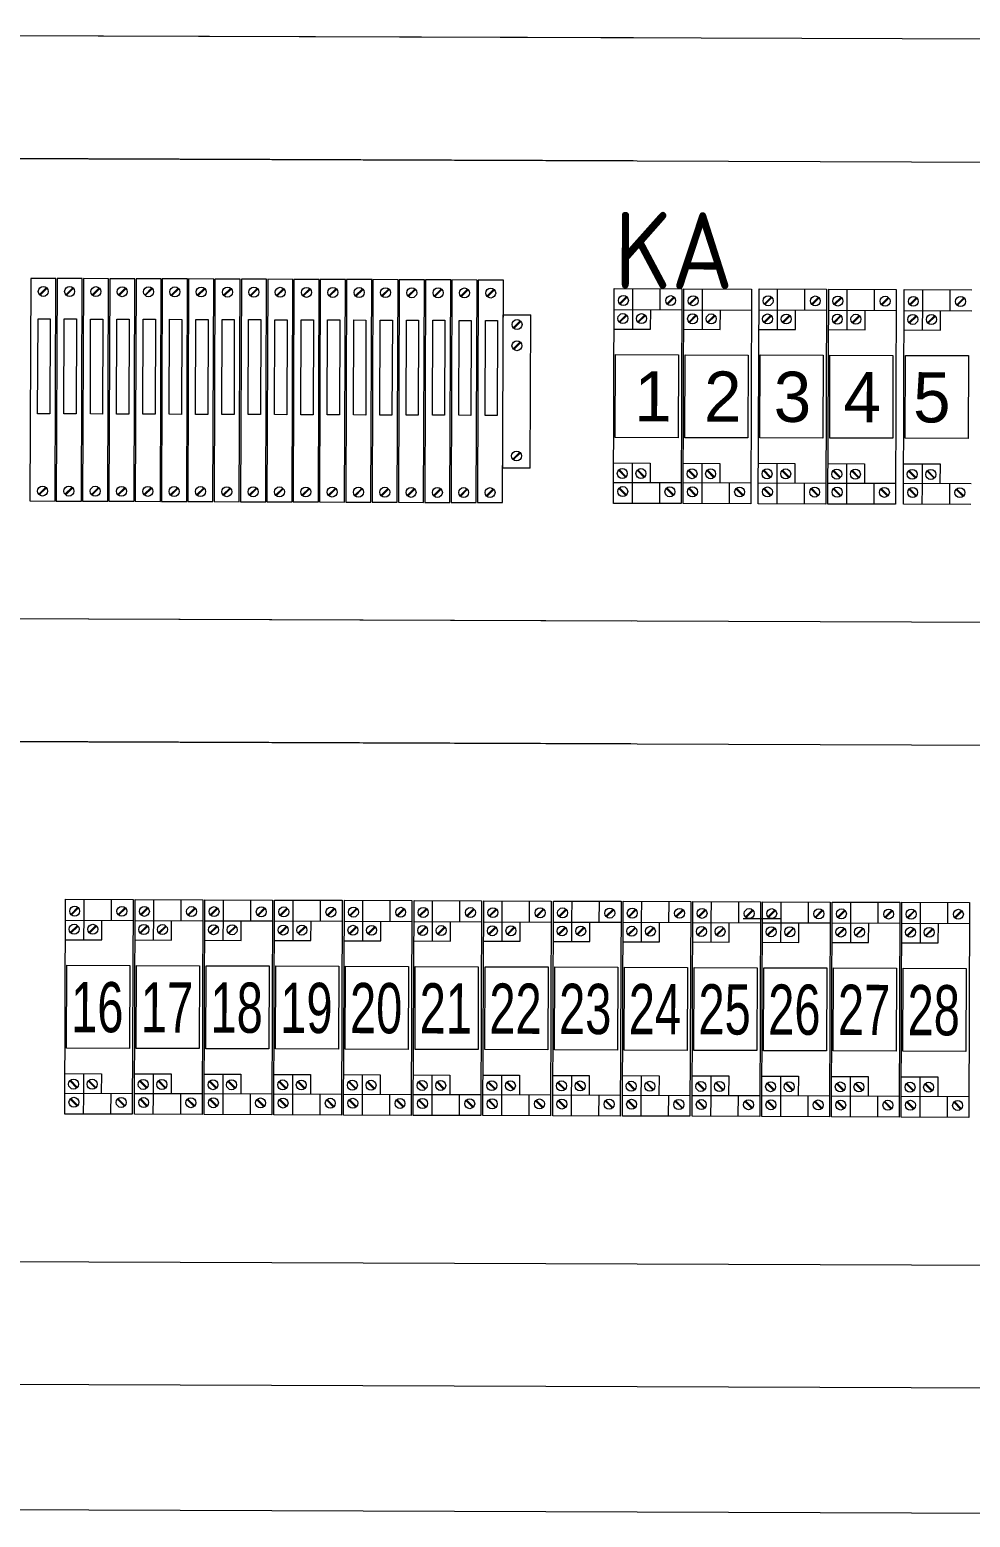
# Model space of a CAD drawing. Header units: millimetres. Extents: x 32721 to 103787, y 57624 to 127312.
# Drawn here: x 33364 to 33518.8, y 65146.8 to 65391.8 of the extents above; entities that cross this region are included whole.
import ezdxf

# ---------------------------------------------------------------- set-up
doc = ezdxf.new("R2010")
doc.units = ezdxf.units.MM
doc.header["$LTSCALE"] = 10
doc.layers.add('1轮廓实线层', color=7, linetype='Continuous', lineweight=18)
doc.layers.add('6文字层', color=3, linetype='Continuous', lineweight=18)
doc.styles.get("Standard").update_dxf_attribs({"font": 'isocp.shx', "width": 0.707, "bigfont": 'hztxt.shx'})
doc.styles.add('样式 1', font='SIMYOU.TTF', dxfattribs={"width": 0.75})

msp = doc.modelspace()

# ---------------------------------------------------------------- linework, layer by layer
at = {"layer": '1轮廓实线层'}
for p, q in [((33463.38, 65390.41), (33087.64, 65391.77)), ((33666.04, 65389.68), (33087.65, 65391.77)), ((33463.3, 65370.2), (33087.56, 65371.55)), ((33087.56, 65371.55), (33665.97, 65369.46)), ((33463.03, 65294.38), (33087.29, 65295.74)), ((33665.7, 65293.65), (33087.29, 65295.74)), ((33462.96, 65274.17), (33087.22, 65275.52)), ((33087.22, 65275.52), (33665.63, 65273.44)), ((33665.32, 65187.75), (33086.91, 65189.84)), ((33684.96, 65167.47), (33067.12, 65169.7)), ((33042.4, 65149.2), (33709.54, 65146.79))]:
    msp.add_line(p, q, dxfattribs=at)
at = {"layer": '1轮廓实线层', "lineweight": 13}
for p, q in [((33364.16, 65350.81), (33364.03, 65314.17)), ((33368.31, 65350.79), (33364.16, 65350.81)), ((33368.17, 65314.15), (33368.31, 65350.79)), ((33368.49, 65350.79), (33368.36, 65314.15)), ((33372.64, 65350.78), (33368.49, 65350.79)), ((33372.5, 65314.14), (33372.64, 65350.78)), ((33372.82, 65350.78), (33372.69, 65314.14)), ((33376.97, 65350.76), (33372.82, 65350.78)), ((33376.84, 65314.12), (33376.97, 65350.76)), ((33377.16, 65350.76), (33377.02, 65314.12)), ((33381.3, 65350.75), (33377.16, 65350.76)), ((33381.17, 65314.11), (33381.3, 65350.75)), ((33381.49, 65350.75), (33381.35, 65314.11)), ((33385.63, 65350.73), (33381.49, 65350.75)), ((33385.5, 65314.09), (33385.63, 65350.73)), ((33385.82, 65350.73), (33385.69, 65314.09)), ((33389.96, 65350.72), (33385.82, 65350.73)), ((33389.83, 65314.07), (33389.96, 65350.72)), ((33390.15, 65350.72), (33390.02, 65314.07)), ((33394.29, 65350.7), (33390.15, 65350.72)), ((33394.16, 65314.06), (33394.29, 65350.7)), ((33394.48, 65350.7), (33394.35, 65314.06)), ((33398.63, 65350.69), (33394.48, 65350.7)), ((33398.49, 65314.04), (33398.63, 65350.69)), ((33398.83, 65350.68), (33398.69, 65314.04)), ((33402.97, 65350.67), (33398.83, 65350.68)), ((33402.84, 65314.03), (33402.97, 65350.67)), ((33403.16, 65350.67), (33403.02, 65314.03)), ((33407.3, 65350.65), (33403.16, 65350.67)), ((33407.17, 65314.01), (33407.3, 65350.65)), ((33407.49, 65350.65), (33407.36, 65314.01)), ((33411.63, 65350.64), (33407.49, 65350.65)), ((33411.5, 65314), (33411.63, 65350.64)), ((33411.82, 65350.64), (33411.69, 65314)), ((33415.96, 65350.62), (33411.82, 65350.64)), ((33415.83, 65313.98), (33415.96, 65350.62)), ((33416.15, 65350.62), (33416.02, 65313.98)), ((33420.3, 65350.61), (33416.15, 65350.62)), ((33420.16, 65313.97), (33420.3, 65350.61)), ((33420.48, 65350.61), (33420.35, 65313.96)), ((33424.63, 65350.59), (33420.48, 65350.61)), ((33424.5, 65313.95), (33424.63, 65350.59)), ((33424.81, 65350.59), (33424.68, 65313.95)), ((33428.96, 65350.58), (33424.81, 65350.59)), ((33428.83, 65313.93), (33428.96, 65350.58)), ((33429.15, 65350.58), (33429.01, 65313.93)), ((33433.29, 65350.56), (33429.15, 65350.58)), ((33433.16, 65313.92), (33433.29, 65350.56)), ((33433.48, 65350.56), (33433.35, 65313.92)), ((33437.62, 65350.54), (33433.48, 65350.56)), ((33437.49, 65313.9), (33437.62, 65350.54)), ((33437.81, 65350.54), (33437.68, 65313.9)), ((33441.95, 65350.53), (33437.81, 65350.54)), ((33441.82, 65313.89), (33441.95, 65350.53)), ((33365.59, 65348.15), (33366.76, 65349.3)), ((33365.69, 65348.04), (33366.86, 65349.2)), ((33369.92, 65348.13), (33371.09, 65349.29)), ((33370.03, 65348.03), (33371.19, 65349.19)), ((33374.26, 65348.11), (33375.42, 65349.27)), ((33374.36, 65348.01), (33375.52, 65349.17)), ((33378.59, 65348.1), (33379.75, 65349.26)), ((33378.69, 65348), (33379.85, 65349.15)), ((33382.92, 65348.08), (33384.08, 65349.24)), ((33383.02, 65347.98), (33384.19, 65349.14)), ((33387.25, 65348.07), (33388.42, 65349.22)), ((33387.35, 65347.97), (33388.52, 65349.12)), ((33391.58, 65348.05), (33392.75, 65349.21)), ((33391.68, 65347.95), (33392.85, 65349.11)), ((33395.91, 65348.04), (33397.08, 65349.19)), ((33396.01, 65347.93), (33397.18, 65349.09)), ((33400.26, 65348.02), (33401.42, 65349.18)), ((33400.36, 65347.92), (33401.52, 65349.08)), ((33404.59, 65348), (33405.75, 65349.16)), ((33404.69, 65347.9), (33405.86, 65349.06)), ((33408.92, 65347.99), (33410.09, 65349.15)), ((33409.02, 65347.89), (33410.19, 65349.04)), ((33413.25, 65347.97), (33414.42, 65349.13)), ((33413.35, 65347.87), (33414.52, 65349.03)), ((33417.58, 65347.96), (33418.75, 65349.12)), ((33417.68, 65347.86), (33418.85, 65349.01)), ((33421.91, 65347.94), (33423.08, 65349.1)), ((33422.02, 65347.84), (33423.18, 65349)), ((33426.25, 65347.93), (33427.41, 65349.08)), ((33426.35, 65347.82), (33427.51, 65348.98)), ((33430.58, 65347.91), (33431.74, 65349.07)), ((33430.68, 65347.81), (33431.84, 65348.97)), ((33434.91, 65347.9), (33436.07, 65349.05)), ((33435.01, 65347.79), (33436.18, 65348.95)), ((33439.24, 65347.88), (33440.41, 65349.04)), ((33439.34, 65347.78), (33440.51, 65348.93)), ((33460.08, 65313.76), (33460.21, 65349.14)), ((33460.21, 65349.14), (33471.33, 65349.1)), ((33463.25, 65346.26), (33463.26, 65349.13)), ((33467.75, 65345.66), (33467.77, 65349.11)), ((33471.33, 65349.1), (33471.2, 65313.72)), ((33471.56, 65313.72), (33471.68, 65349.1)), ((33471.68, 65349.1), (33482.8, 65349.06)), ((33474.72, 65346.21), (33474.73, 65349.09)), ((33482.8, 65349.06), (33482.68, 65313.68)), ((33483.9, 65313.7), (33484.03, 65349.08)), ((33484.03, 65349.08), (33495.15, 65349.04)), ((33487.07, 65346.2), (33487.08, 65349.07)), ((33491.57, 65345.6), (33491.58, 65349.06)), ((33495.15, 65349.04), (33495.02, 65313.66)), ((33495.38, 65313.66), (33495.5, 65349.04)), ((33495.5, 65349.04), (33506.62, 65349)), ((33498.54, 65346.16), (33498.55, 65349.03)), ((33503.04, 65345.56), (33503.06, 65349.01)), ((33506.62, 65349), (33506.49, 65313.62)), ((33507.8, 65313.62), (33507.93, 65349)), ((33507.93, 65349), (33519.05, 65348.96)), ((33510.97, 65346.11), (33510.98, 65348.99)), ((33515.47, 65345.51), (33515.48, 65348.97)), ((33460.2, 65345.69), (33471.32, 65345.65)), ((33461.08, 65346.66), (33462.24, 65347.81)), ((33461.18, 65346.55), (33462.35, 65347.71)), ((33463.24, 65342.47), (33463.25, 65346.26)), ((33466.19, 65342.46), (33466.2, 65345.66)), ((33468.85, 65346.63), (33470.02, 65347.79)), ((33468.95, 65346.53), (33470.12, 65347.68)), ((33471.67, 65345.64), (33482.79, 65345.6)), ((33472.55, 65346.62), (33473.72, 65347.77)), ((33472.65, 65346.51), (33473.82, 65347.67)), ((33474.71, 65342.43), (33474.72, 65346.21)), ((33477.66, 65342.42), (33477.67, 65345.62)), ((33484.02, 65345.63), (33495.14, 65345.59)), ((33484.9, 65346.6), (33486.06, 65347.76)), ((33485, 65346.5), (33486.16, 65347.65)), ((33487.06, 65342.41), (33487.07, 65346.2)), ((33490.01, 65342.4), (33490.02, 65345.61)), ((33492.67, 65346.57), (33493.84, 65347.73)), ((33492.77, 65346.47), (33493.94, 65347.63)), ((33495.49, 65345.59), (33506.61, 65345.55)), ((33496.37, 65346.56), (33497.54, 65347.72)), ((33496.47, 65346.46), (33497.64, 65347.61)), ((33498.53, 65342.37), (33498.54, 65346.16)), ((33501.48, 65342.36), (33501.49, 65345.56)), ((33504.14, 65346.53), (33505.31, 65347.69)), ((33504.24, 65346.43), (33505.41, 65347.58)), ((33507.92, 65345.54), (33519.04, 65345.5)), ((33508.8, 65346.51), (33509.96, 65347.67)), ((33508.9, 65346.41), (33510.06, 65347.57)), ((33510.95, 65342.32), (33510.97, 65346.11)), ((33513.91, 65342.31), (33513.92, 65345.52)), ((33516.57, 65346.48), (33517.73, 65347.64)), ((33516.67, 65346.38), (33517.84, 65347.54)), ((33441.84, 65319.57), (33441.93, 65344.84)), ((33441.93, 65344.84), (33446.48, 65344.83)), ((33443.57, 65342.68), (33444.73, 65343.84)), ((33443.67, 65342.58), (33444.84, 65343.74)), ((33446.39, 65319.56), (33446.48, 65344.83)), ((33460.99, 65343.67), (33462.16, 65344.83)), ((33461.09, 65343.57), (33462.26, 65344.73)), ((33464.06, 65343.66), (33465.22, 65344.82)), ((33464.16, 65343.56), (33465.32, 65344.72)), ((33472.47, 65343.63), (33473.63, 65344.79)), ((33472.57, 65343.53), (33473.73, 65344.69)), ((33475.53, 65343.62), (33476.7, 65344.78)), ((33475.63, 65343.52), (33476.8, 65344.68)), ((33484.81, 65343.62), (33485.98, 65344.77)), ((33484.91, 65343.51), (33486.08, 65344.67)), ((33487.87, 65343.61), (33489.04, 65344.76)), ((33487.98, 65343.5), (33489.14, 65344.66)), ((33496.28, 65343.58), (33497.45, 65344.73)), ((33496.39, 65343.47), (33497.55, 65344.63)), ((33499.35, 65343.56), (33500.51, 65344.72)), ((33499.45, 65343.46), (33500.62, 65344.62)), ((33508.71, 65343.53), (33509.88, 65344.69)), ((33508.81, 65343.43), (33509.98, 65344.59)), ((33511.77, 65343.52), (33512.94, 65344.68)), ((33511.88, 65343.42), (33513.04, 65344.57)), ((33460.19, 65342.48), (33466.19, 65342.46)), ((33471.66, 65342.44), (33477.66, 65342.42)), ((33484.01, 65342.42), (33490.01, 65342.4)), ((33495.48, 65342.38), (33501.48, 65342.36)), ((33507.9, 65342.33), (33513.91, 65342.31)), ((33443.56, 65339.21), (33444.72, 65340.36)), ((33443.66, 65339.1), (33444.82, 65340.26)), ((33443.49, 65321.04), (33444.66, 65322.2)), ((33443.59, 65320.94), (33444.76, 65322.09)), ((33446.39, 65319.56), (33441.84, 65319.57)), ((33460.11, 65320.42), (33466.11, 65320.4)), ((33460.91, 65319.22), (33462.06, 65318.06)), ((33461.01, 65319.32), (33462.16, 65318.16)), ((33463.16, 65320.41), (33463.14, 65316.63)), ((33463.97, 65319.21), (33465.13, 65318.05)), ((33464.07, 65319.31), (33465.23, 65318.15)), ((33466.11, 65320.4), (33466.1, 65317.19)), ((33471.58, 65320.38), (33477.58, 65320.36)), ((33472.38, 65319.18), (33473.54, 65318.01)), ((33472.48, 65319.28), (33473.64, 65318.12)), ((33474.63, 65320.37), (33474.62, 65316.58)), ((33475.44, 65319.17), (33476.6, 65318)), ((33475.54, 65319.27), (33476.7, 65318.11)), ((33477.58, 65320.36), (33477.57, 65317.15)), ((33483.93, 65320.37), (33489.93, 65320.34)), ((33484.72, 65319.16), (33485.88, 65318)), ((33484.83, 65319.27), (33485.98, 65318.1)), ((33486.98, 65320.35), (33486.96, 65316.57)), ((33487.79, 65319.15), (33488.94, 65317.99)), ((33487.89, 65319.25), (33489.05, 65318.09)), ((33489.93, 65320.34), (33489.92, 65317.14)), ((33495.4, 65320.32), (33501.4, 65320.3)), ((33496.2, 65319.12), (33497.35, 65317.96)), ((33496.3, 65319.22), (33497.46, 65318.06)), ((33498.45, 65320.31), (33498.43, 65316.53)), ((33499.26, 65319.11), (33500.42, 65317.95)), ((33499.36, 65319.21), (33500.52, 65318.05)), ((33501.4, 65320.3), (33501.39, 65317.1)), ((33507.82, 65320.28), (33513.83, 65320.26)), ((33508.62, 65319.08), (33509.78, 65317.91)), ((33508.72, 65319.18), (33509.88, 65318.01)), ((33510.87, 65320.27), (33510.86, 65316.48)), ((33511.69, 65319.07), (33512.84, 65317.9)), ((33511.79, 65319.17), (33512.94, 65318)), ((33513.83, 65320.26), (33513.81, 65317.05)), ((33365.47, 65315.27), (33366.64, 65316.43)), ((33365.57, 65315.17), (33366.74, 65316.33)), ((33369.8, 65315.26), (33370.97, 65316.41)), ((33369.91, 65315.16), (33371.07, 65316.31)), ((33374.14, 65315.24), (33375.3, 65316.4)), ((33374.24, 65315.14), (33375.4, 65316.3)), ((33378.47, 65315.23), (33379.63, 65316.38)), ((33378.57, 65315.12), (33379.74, 65316.28)), ((33382.8, 65315.21), (33383.97, 65316.37)), ((33382.9, 65315.11), (33384.07, 65316.27)), ((33387.13, 65315.2), (33388.3, 65316.35)), ((33387.23, 65315.09), (33388.4, 65316.25)), ((33391.46, 65315.18), (33392.63, 65316.34)), ((33391.56, 65315.08), (33392.73, 65316.23)), ((33395.79, 65315.16), (33396.96, 65316.32)), ((33395.9, 65315.06), (33397.06, 65316.22)), ((33400.14, 65315.15), (33401.3, 65316.31)), ((33400.24, 65315.05), (33401.4, 65316.2)), ((33404.47, 65315.13), (33405.64, 65316.29)), ((33404.57, 65315.03), (33405.74, 65316.19)), ((33408.8, 65315.12), (33409.97, 65316.27)), ((33408.9, 65315.01), (33410.07, 65316.17)), ((33413.13, 65315.1), (33414.3, 65316.26)), ((33413.23, 65315), (33414.4, 65316.16)), ((33417.46, 65315.09), (33418.63, 65316.24)), ((33417.57, 65314.98), (33418.73, 65316.14)), ((33421.8, 65315.07), (33422.96, 65316.23)), ((33421.9, 65314.97), (33423.06, 65316.13)), ((33426.13, 65315.05), (33427.29, 65316.21)), ((33426.23, 65314.95), (33427.39, 65316.11)), ((33430.46, 65315.04), (33431.62, 65316.2)), ((33430.56, 65314.94), (33431.73, 65316.09)), ((33434.79, 65315.02), (33435.96, 65316.18)), ((33434.89, 65314.92), (33436.06, 65316.08)), ((33439.12, 65315.01), (33440.29, 65316.16)), ((33439.22, 65314.91), (33440.39, 65316.06)), ((33460.1, 65317.22), (33471.22, 65317.18)), ((33460.97, 65316.24), (33462.13, 65315.07)), ((33461.07, 65316.34), (33462.23, 65315.17)), ((33463.14, 65316.63), (33463.13, 65313.75)), ((33467.65, 65317.19), (33467.64, 65313.73)), ((33468.74, 65316.21), (33469.9, 65315.05)), ((33468.84, 65316.31), (33470, 65315.15)), ((33471.57, 65317.18), (33482.69, 65317.14)), ((33472.44, 65316.2), (33473.6, 65315.03)), ((33472.54, 65316.3), (33473.7, 65315.13)), ((33474.62, 65316.58), (33474.61, 65313.71)), ((33479.12, 65317.15), (33479.11, 65313.69)), ((33480.22, 65316.17), (33481.37, 65315)), ((33480.32, 65316.27), (33481.47, 65315.11)), ((33483.91, 65317.16), (33495.03, 65317.12)), ((33484.79, 65316.18), (33485.94, 65315.02)), ((33484.89, 65316.28), (33486.05, 65315.12)), ((33486.96, 65316.57), (33486.95, 65313.69)), ((33491.47, 65317.13), (33491.46, 65313.68)), ((33492.56, 65316.15), (33493.72, 65314.99)), ((33492.66, 65316.25), (33493.82, 65315.09)), ((33495.39, 65317.12), (33506.51, 65317.08)), ((33496.26, 65316.14), (33497.42, 65314.97)), ((33496.36, 65316.24), (33497.52, 65315.08)), ((33498.43, 65316.53), (33498.42, 65313.65)), ((33502.94, 65317.09), (33502.93, 65313.64)), ((33504.03, 65316.11), (33505.19, 65314.95)), ((33504.14, 65316.21), (33505.29, 65315.05)), ((33507.81, 65317.07), (33518.93, 65317.03)), ((33508.69, 65316.09), (33509.84, 65314.93)), ((33508.79, 65316.2), (33509.95, 65315.03)), ((33510.86, 65316.48), (33510.85, 65313.61)), ((33515.37, 65317.05), (33515.36, 65313.59)), ((33516.46, 65316.07), (33517.62, 65314.9)), ((33516.56, 65316.17), (33517.72, 65315)), ((33364.03, 65314.17), (33368.17, 65314.15)), ((33368.36, 65314.15), (33372.5, 65314.14)), ((33372.69, 65314.14), (33376.84, 65314.12)), ((33377.02, 65314.12), (33381.17, 65314.11)), ((33381.35, 65314.11), (33385.5, 65314.09)), ((33385.69, 65314.09), (33389.83, 65314.07)), ((33390.02, 65314.07), (33394.16, 65314.06)), ((33394.35, 65314.06), (33398.49, 65314.04)), ((33398.69, 65314.04), (33402.84, 65314.03)), ((33403.02, 65314.03), (33407.17, 65314.01)), ((33407.36, 65314.01), (33411.5, 65314)), ((33411.69, 65314), (33415.83, 65313.98)), ((33416.02, 65313.98), (33420.16, 65313.97)), ((33420.35, 65313.96), (33424.5, 65313.95)), ((33424.68, 65313.95), (33428.83, 65313.93)), ((33429.01, 65313.93), (33433.16, 65313.92)), ((33433.35, 65313.92), (33437.49, 65313.9)), ((33437.68, 65313.9), (33441.82, 65313.89)), ((33471.2, 65313.72), (33460.08, 65313.76)), ((33482.68, 65313.68), (33471.56, 65313.72)), ((33495.02, 65313.66), (33483.9, 65313.7)), ((33506.49, 65313.62), (33495.38, 65313.66)), ((33518.92, 65313.58), (33507.8, 65313.62)), ((33369.76, 65213.19), (33369.89, 65248.57)), ((33369.89, 65248.57), (33381.01, 65248.53)), ((33372.93, 65245.68), (33372.94, 65248.56)), ((33377.43, 65245.09), (33377.44, 65248.54)), ((33381.01, 65248.53), (33380.88, 65213.15)), ((33381.23, 65213.15), (33381.36, 65248.53)), ((33381.36, 65248.53), (33392.48, 65248.49)), ((33384.4, 65245.64), (33384.41, 65248.51)), ((33388.9, 65245.04), (33388.92, 65248.5)), ((33392.48, 65248.49), (33392.35, 65213.11)), ((33392.71, 65213.11), (33392.83, 65248.48)), ((33392.83, 65248.48), (33403.95, 65248.44)), ((33395.87, 65245.6), (33395.88, 65248.47)), ((33400.38, 65245), (33400.39, 65248.46)), ((33403.95, 65248.44), (33403.83, 65213.07)), ((33404.18, 65213.06), (33404.31, 65248.44)), ((33404.31, 65248.44), (33415.43, 65248.4)), ((33407.35, 65245.56), (33407.36, 65248.43)), ((33411.85, 65244.96), (33411.86, 65248.42)), ((33415.43, 65248.4), (33415.3, 65213.02)), ((33415.65, 65213.02), (33415.78, 65248.4)), ((33415.78, 65248.4), (33426.9, 65248.36)), ((33418.82, 65245.52), (33418.83, 65248.39)), ((33423.32, 65244.92), (33423.33, 65248.37)), ((33426.9, 65248.36), (33426.77, 65212.98)), ((33427.13, 65212.98), (33427.25, 65248.36)), ((33427.25, 65248.36), (33438.37, 65248.32)), ((33430.29, 65245.47), (33430.3, 65248.35)), ((33434.79, 65244.88), (33434.81, 65248.33)), ((33438.37, 65248.32), (33438.24, 65212.94)), ((33438.6, 65212.94), (33438.73, 65248.32)), ((33438.73, 65248.32), (33449.84, 65248.28)), ((33441.77, 65245.43), (33441.78, 65248.31)), ((33446.27, 65244.84), (33446.28, 65248.29)), ((33449.84, 65248.28), (33449.72, 65212.9)), ((33450.07, 65212.9), (33450.2, 65248.28)), ((33450.2, 65248.28), (33461.32, 65248.24)), ((33453.24, 65245.39), (33453.25, 65248.27)), ((33457.74, 65244.8), (33457.75, 65248.25)), ((33461.32, 65248.24), (33461.19, 65212.86)), ((33461.54, 65212.86), (33461.67, 65248.24)), ((33461.67, 65248.24), (33472.79, 65248.2)), ((33464.71, 65245.35), (33464.72, 65248.22)), ((33469.21, 65244.75), (33469.23, 65248.21)), ((33472.79, 65248.2), (33472.66, 65212.82)), ((33473.02, 65212.82), (33473.15, 65248.19)), ((33473.15, 65248.19), (33484.26, 65248.15)), ((33476.18, 65245.31), (33476.19, 65248.18)), ((33480.69, 65244.71), (33480.7, 65248.17)), ((33484.26, 65248.15), (33484.14, 65212.78)), ((33484.49, 65212.77), (33484.62, 65248.15)), ((33484.62, 65248.15), (33495.74, 65248.11)), ((33487.66, 65245.27), (33487.67, 65248.14)), ((33492.16, 65244.67), (33492.17, 65248.13)), ((33495.74, 65248.11), (33495.61, 65212.73)), ((33495.96, 65212.73), (33496.09, 65248.11)), ((33496.09, 65248.11), (33507.21, 65248.07)), ((33499.13, 65245.23), (33499.14, 65248.1)), ((33503.63, 65244.63), (33503.65, 65248.08)), ((33507.21, 65248.07), (33507.08, 65212.69)), ((33507.44, 65212.69), (33507.56, 65248.07)), ((33507.56, 65248.07), (33518.68, 65248.03)), ((33510.6, 65245.19), (33510.61, 65248.06)), ((33515.11, 65244.59), (33515.12, 65248.04)), ((33518.68, 65248.03), (33518.56, 65212.65)), ((33369.88, 65245.11), (33380.99, 65245.07)), ((33370.75, 65246.08), (33371.92, 65247.24)), ((33370.86, 65245.98), (33372.02, 65247.14)), ((33372.91, 65241.89), (33372.93, 65245.68)), ((33375.86, 65241.88), (33375.88, 65245.09)), ((33378.53, 65246.06), (33379.69, 65247.21)), ((33378.63, 65245.95), (33379.8, 65247.11)), ((33381.35, 65245.07), (33392.47, 65245.03)), ((33382.23, 65246.04), (33383.39, 65247.2)), ((33382.33, 65245.94), (33383.5, 65247.1)), ((33384.39, 65241.85), (33384.4, 65245.64)), ((33387.34, 65241.84), (33387.35, 65245.05)), ((33390, 65246.01), (33391.17, 65247.17)), ((33390.1, 65245.91), (33391.27, 65247.07)), ((33392.82, 65245.03), (33403.94, 65244.99)), ((33393.7, 65246), (33394.87, 65247.16)), ((33393.8, 65245.9), (33394.97, 65247.06)), ((33395.86, 65241.81), (33395.87, 65245.6)), ((33398.81, 65241.8), (33398.82, 65245.01)), ((33401.47, 65245.97), (33402.64, 65247.13)), ((33401.58, 65245.87), (33402.74, 65247.03)), ((33404.29, 65244.99), (33415.41, 65244.95)), ((33405.17, 65245.96), (33406.34, 65247.12)), ((33405.28, 65245.86), (33406.44, 65247.01)), ((33407.33, 65241.77), (33407.35, 65245.56)), ((33412.95, 65245.93), (33414.11, 65247.09)), ((33413.05, 65245.83), (33414.21, 65246.99)), ((33416.65, 65245.92), (33417.81, 65247.08)), ((33416.75, 65245.82), (33417.91, 65246.97)), ((33418.81, 65241.73), (33418.82, 65245.52)), ((33424.42, 65245.89), (33425.59, 65247.05)), ((33424.52, 65245.79), (33425.69, 65246.95)), ((33428.12, 65245.88), (33429.29, 65247.03)), ((33428.22, 65245.77), (33429.39, 65246.93)), ((33430.28, 65241.69), (33430.29, 65245.47)), ((33435.89, 65245.85), (33437.06, 65247.01)), ((33435.99, 65245.75), (33437.16, 65246.9)), ((33439.59, 65245.84), (33440.76, 65246.99)), ((33439.69, 65245.73), (33440.86, 65246.89)), ((33441.75, 65241.65), (33441.77, 65245.43)), ((33447.37, 65245.81), (33448.53, 65246.96)), ((33447.47, 65245.7), (33448.63, 65246.86)), ((33451.07, 65245.79), (33452.23, 65246.95)), ((33451.17, 65245.69), (33452.33, 65246.85)), ((33453.22, 65241.6), (33453.24, 65245.39)), ((33458.84, 65245.77), (33460.01, 65246.92)), ((33458.94, 65245.66), (33460.11, 65246.82)), ((33462.54, 65245.75), (33463.7, 65246.91)), ((33462.64, 65245.65), (33463.81, 65246.81)), ((33464.7, 65241.56), (33464.71, 65245.35)), ((33470.31, 65245.72), (33471.48, 65246.88)), ((33470.41, 65245.62), (33471.58, 65246.78)), ((33474.01, 65245.71), (33475.18, 65246.87)), ((33474.11, 65245.61), (33475.28, 65246.77)), ((33476.17, 65241.52), (33476.18, 65245.31)), ((33485.98, 65245.35), (33481.43, 65245.36)), ((33481.79, 65245.68), (33482.95, 65246.84)), ((33481.89, 65245.58), (33483.05, 65246.74)), ((33486.6, 65245.35), (33482.05, 65245.36)), ((33487.64, 65245.34), (33483.09, 65245.36)), ((33485.49, 65245.67), (33486.65, 65246.83)), ((33485.59, 65245.57), (33486.75, 65246.72)), ((33487.64, 65241.48), (33487.66, 65245.27)), ((33493.26, 65245.64), (33494.42, 65246.8)), ((33493.36, 65245.54), (33494.53, 65246.7)), ((33496.96, 65245.63), (33498.12, 65246.79)), ((33497.06, 65245.53), (33498.23, 65246.68)), ((33499.12, 65241.44), (33499.13, 65245.23)), ((33504.73, 65245.6), (33505.9, 65246.76)), ((33504.83, 65245.5), (33506, 65246.66)), ((33508.43, 65245.59), (33509.6, 65246.74)), ((33508.53, 65245.48), (33509.7, 65246.64)), ((33510.59, 65241.4), (33510.6, 65245.19)), ((33516.2, 65245.56), (33517.37, 65246.72)), ((33516.31, 65245.46), (33517.47, 65246.61)), ((33370.67, 65243.1), (33371.84, 65244.26)), ((33370.77, 65243), (33371.94, 65244.16)), ((33373.73, 65243.09), (33374.9, 65244.25)), ((33373.83, 65242.99), (33375, 65244.15)), ((33382.14, 65243.06), (33383.31, 65244.22)), ((33382.24, 65242.96), (33383.41, 65244.12)), ((33385.21, 65243.05), (33386.37, 65244.21)), ((33385.31, 65242.95), (33386.47, 65244.1)), ((33393.62, 65243.02), (33394.78, 65244.18)), ((33393.72, 65242.92), (33394.88, 65244.07)), ((33396.68, 65243.01), (33397.84, 65244.16)), ((33396.78, 65242.91), (33397.95, 65244.06)), ((33405.09, 65242.98), (33406.25, 65244.13)), ((33405.19, 65242.87), (33406.36, 65244.03)), ((33408.15, 65242.97), (33409.32, 65244.12)), ((33408.25, 65242.86), (33409.42, 65244.02)), ((33410.28, 65241.76), (33410.3, 65244.97)), ((33415.77, 65244.95), (33426.89, 65244.91)), ((33416.56, 65242.94), (33417.73, 65244.09)), ((33416.66, 65242.83), (33417.83, 65243.99)), ((33419.63, 65242.92), (33420.79, 65244.08)), ((33419.73, 65242.82), (33420.89, 65243.98)), ((33421.76, 65241.72), (33421.77, 65244.93)), ((33427.24, 65244.91), (33438.36, 65244.87)), ((33428.03, 65242.89), (33429.2, 65244.05)), ((33428.14, 65242.79), (33429.3, 65243.95)), ((33431.1, 65242.88), (33432.26, 65244.04)), ((33431.2, 65242.78), (33432.37, 65243.94)), ((33433.23, 65241.68), (33433.24, 65244.88)), ((33438.71, 65244.86), (33449.83, 65244.82)), ((33439.51, 65242.85), (33440.67, 65244.01)), ((33439.61, 65242.75), (33440.77, 65243.91)), ((33442.57, 65242.84), (33443.74, 65244)), ((33442.67, 65242.74), (33443.84, 65243.9)), ((33444.7, 65241.64), (33444.71, 65244.84)), ((33450.19, 65244.82), (33461.31, 65244.78)), ((33450.98, 65242.81), (33452.15, 65243.97)), ((33451.08, 65242.71), (33452.25, 65243.87)), ((33454.04, 65242.8), (33455.21, 65243.96)), ((33454.15, 65242.7), (33455.31, 65243.86)), ((33456.18, 65241.59), (33456.19, 65244.8)), ((33461.66, 65244.78), (33472.78, 65244.74)), ((33462.45, 65242.77), (33463.62, 65243.93)), ((33462.56, 65242.67), (33463.72, 65243.83)), ((33465.52, 65242.76), (33466.68, 65243.92)), ((33465.62, 65242.66), (33466.78, 65243.81)), ((33467.65, 65241.55), (33467.66, 65244.76)), ((33473.13, 65244.74), (33484.25, 65244.7)), ((33473.93, 65242.73), (33475.09, 65243.89)), ((33474.03, 65242.63), (33475.19, 65243.78)), ((33476.99, 65242.72), (33478.16, 65243.87)), ((33477.09, 65242.62), (33478.26, 65243.77)), ((33479.12, 65241.51), (33479.13, 65244.72)), ((33484.61, 65244.7), (33495.72, 65244.66)), ((33485.4, 65242.69), (33486.57, 65243.84)), ((33485.5, 65242.59), (33486.67, 65243.74)), ((33488.46, 65242.68), (33489.63, 65243.83)), ((33488.56, 65242.57), (33489.73, 65243.73)), ((33490.6, 65241.47), (33490.61, 65244.68)), ((33496.08, 65244.66), (33507.2, 65244.62)), ((33496.87, 65242.65), (33498.04, 65243.8)), ((33496.97, 65242.54), (33498.14, 65243.7)), ((33499.94, 65242.63), (33501.1, 65243.79)), ((33500.04, 65242.53), (33501.2, 65243.69)), ((33502.07, 65241.43), (33502.08, 65244.64)), ((33507.55, 65244.62), (33518.67, 65244.58)), ((33508.35, 65242.6), (33509.51, 65243.76)), ((33508.45, 65242.5), (33509.61, 65243.66)), ((33511.41, 65242.59), (33512.58, 65243.75)), ((33511.51, 65242.49), (33512.68, 65243.65)), ((33513.54, 65241.39), (33513.55, 65244.59)), ((33369.86, 65241.91), (33375.86, 65241.88)), ((33381.34, 65241.86), (33387.34, 65241.84)), ((33392.81, 65241.82), (33398.81, 65241.8)), ((33404.28, 65241.78), (33410.28, 65241.76)), ((33415.76, 65241.74), (33421.76, 65241.72)), ((33427.23, 65241.7), (33433.23, 65241.68)), ((33438.7, 65241.66), (33444.7, 65241.64)), ((33450.17, 65241.62), (33456.18, 65241.59)), ((33461.65, 65241.57), (33467.65, 65241.55)), ((33473.12, 65241.53), (33479.12, 65241.51)), ((33484.59, 65241.49), (33490.6, 65241.47)), ((33496.07, 65241.45), (33502.07, 65241.43)), ((33507.54, 65241.41), (33513.54, 65241.39)), ((33369.78, 65219.85), (33375.79, 65219.83)), ((33370.58, 65218.65), (33371.74, 65217.48)), ((33370.68, 65218.75), (33371.84, 65217.58)), ((33372.83, 65219.84), (33372.82, 65216.05)), ((33373.64, 65218.64), (33374.8, 65217.47)), ((33373.75, 65218.74), (33374.9, 65217.57)), ((33375.79, 65219.83), (33375.77, 65216.62)), ((33381.26, 65219.81), (33387.26, 65219.79)), ((33382.05, 65218.61), (33383.21, 65217.44)), ((33382.16, 65218.71), (33383.31, 65217.54)), ((33384.31, 65219.8), (33384.29, 65216.01)), ((33385.12, 65218.6), (33386.28, 65217.43)), ((33385.22, 65218.7), (33386.38, 65217.53)), ((33387.26, 65219.79), (33387.25, 65216.58)), ((33392.73, 65219.77), (33398.73, 65219.75)), ((33393.53, 65218.57), (33394.68, 65217.4)), ((33393.63, 65218.67), (33394.79, 65217.5)), ((33395.78, 65219.76), (33395.77, 65215.97)), ((33396.59, 65218.55), (33397.75, 65217.39)), ((33396.69, 65218.66), (33397.85, 65217.49)), ((33398.73, 65219.75), (33398.72, 65216.54)), ((33404.2, 65219.73), (33410.2, 65219.7)), ((33405, 65218.52), (33406.16, 65217.36)), ((33405.1, 65218.63), (33406.26, 65217.46)), ((33407.25, 65219.72), (33407.24, 65215.93)), ((33408.06, 65218.51), (33409.22, 65217.35)), ((33408.17, 65218.61), (33409.32, 65217.45)), ((33410.2, 65219.7), (33410.19, 65216.5)), ((33415.68, 65219.68), (33421.68, 65219.66)), ((33416.47, 65218.48), (33417.63, 65217.32)), ((33416.58, 65218.58), (33417.73, 65217.42)), ((33418.73, 65219.67), (33418.71, 65215.89)), ((33419.54, 65218.47), (33420.69, 65217.31)), ((33419.64, 65218.57), (33420.8, 65217.41)), ((33421.68, 65219.66), (33421.67, 65216.46)), ((33427.15, 65219.64), (33433.15, 65219.62)), ((33427.95, 65218.44), (33429.1, 65217.28)), ((33428.05, 65218.54), (33429.21, 65217.38)), ((33430.2, 65219.63), (33430.19, 65215.84)), ((33431.01, 65218.43), (33432.17, 65217.26)), ((33431.11, 65218.53), (33432.27, 65217.37)), ((33433.15, 65219.62), (33433.14, 65216.41)), ((33438.62, 65219.6), (33444.62, 65219.58)), ((33439.42, 65218.4), (33440.58, 65217.23)), ((33439.52, 65218.5), (33440.68, 65217.34)), ((33441.67, 65219.59), (33441.66, 65215.8)), ((33442.48, 65218.39), (33443.64, 65217.22)), ((33442.59, 65218.49), (33443.74, 65217.32)), ((33444.62, 65219.58), (33444.61, 65216.37)), ((33450.1, 65219.56), (33456.1, 65219.54)), ((33450.89, 65218.36), (33452.05, 65217.19)), ((33450.99, 65218.46), (33452.15, 65217.29)), ((33453.14, 65219.55), (33453.13, 65215.76)), ((33453.96, 65218.35), (33455.11, 65217.18)), ((33454.06, 65218.45), (33455.22, 65217.28)), ((33456.1, 65219.54), (33456.08, 65216.33)), ((33461.57, 65219.52), (33467.57, 65219.5)), ((33462.37, 65218.32), (33463.52, 65217.15)), ((33462.47, 65218.42), (33463.63, 65217.25)), ((33464.62, 65219.51), (33464.6, 65215.72)), ((33465.43, 65218.31), (33466.59, 65217.14)), ((33465.53, 65218.41), (33466.69, 65217.24)), ((33467.57, 65219.5), (33467.56, 65216.29)), ((33473.04, 65219.48), (33479.04, 65219.46)), ((33473.84, 65218.28), (33475, 65217.11)), ((33473.94, 65218.38), (33475.1, 65217.21)), ((33476.09, 65219.47), (33476.08, 65215.68)), ((33476.9, 65218.26), (33478.06, 65217.1)), ((33477, 65218.37), (33478.16, 65217.2)), ((33479.04, 65219.46), (33479.03, 65216.25)), ((33484.51, 65219.44), (33490.52, 65219.41)), ((33485.31, 65218.23), (33486.47, 65217.07)), ((33485.41, 65218.34), (33486.57, 65217.17)), ((33487.56, 65219.43), (33487.55, 65215.64)), ((33488.37, 65218.22), (33489.53, 65217.06)), ((33488.48, 65218.32), (33489.63, 65217.16)), ((33490.52, 65219.41), (33490.5, 65216.21)), ((33495.99, 65219.39), (33501.99, 65219.37)), ((33496.78, 65218.19), (33497.94, 65217.03)), ((33496.89, 65218.29), (33498.04, 65217.13)), ((33499.04, 65219.38), (33499.02, 65215.6)), ((33499.85, 65218.18), (33501.01, 65217.02)), ((33499.95, 65218.28), (33501.11, 65217.12)), ((33501.99, 65219.37), (33501.98, 65216.17)), ((33507.46, 65219.35), (33513.46, 65219.33)), ((33508.26, 65218.15), (33509.41, 65216.99)), ((33508.36, 65218.25), (33509.52, 65217.09)), ((33510.51, 65219.34), (33510.5, 65215.55)), ((33511.32, 65218.14), (33512.48, 65216.97)), ((33511.42, 65218.24), (33512.58, 65217.08)), ((33513.46, 65219.33), (33513.45, 65216.12)), ((33369.77, 65216.64), (33380.89, 65216.6)), ((33370.65, 65215.67), (33371.8, 65214.5)), ((33370.75, 65215.77), (33371.9, 65214.6)), ((33372.82, 65216.05), (33372.81, 65213.18)), ((33377.33, 65216.62), (33377.31, 65213.16)), ((33378.42, 65215.64), (33379.58, 65214.47)), ((33378.52, 65215.74), (33379.68, 65214.57)), ((33381.25, 65216.6), (33392.36, 65216.56)), ((33382.12, 65215.62), (33383.28, 65214.46)), ((33382.22, 65215.73), (33383.38, 65214.56)), ((33384.29, 65216.01), (33384.28, 65213.14)), ((33388.8, 65216.57), (33388.79, 65213.12)), ((33389.89, 65215.6), (33391.05, 65214.43)), ((33389.99, 65215.7), (33391.15, 65214.53)), ((33392.72, 65216.56), (33403.84, 65216.52)), ((33393.59, 65215.58), (33394.75, 65214.42)), ((33393.69, 65215.68), (33394.85, 65214.52)), ((33395.77, 65215.97), (33395.76, 65213.09)), ((33400.27, 65216.53), (33400.26, 65213.08)), ((33401.47, 65215.66), (33402.62, 65214.49)), ((33404.19, 65216.52), (33415.31, 65216.48)), ((33405.17, 65215.64), (33406.32, 65214.48)), ((33407.24, 65215.93), (33407.23, 65213.05)), ((33411.75, 65216.49), (33411.73, 65213.04)), ((33412.94, 65215.61), (33414.1, 65214.45)), ((33415.66, 65216.48), (33426.78, 65216.44)), ((33416.64, 65215.6), (33417.8, 65214.44)), ((33418.71, 65215.89), (33418.7, 65213.01)), ((33423.22, 65216.45), (33423.21, 65213)), ((33427.14, 65216.44), (33438.26, 65216.4)), ((33430.19, 65215.84), (33430.17, 65212.97)), ((33434.69, 65216.41), (33434.68, 65212.95)), ((33438.61, 65216.39), (33449.73, 65216.35)), ((33441.66, 65215.8), (33441.65, 65212.93)), ((33446.17, 65216.37), (33446.15, 65212.91)), ((33450.08, 65216.35), (33461.2, 65216.31)), ((33453.13, 65215.76), (33453.12, 65212.89)), ((33457.64, 65216.33), (33457.63, 65212.87)), ((33461.56, 65216.31), (33472.68, 65216.27)), ((33464.6, 65215.72), (33464.59, 65212.85)), ((33469.11, 65216.28), (33469.1, 65212.83)), ((33473.03, 65216.27), (33484.15, 65216.23)), ((33476.08, 65215.68), (33476.07, 65212.8)), ((33480.58, 65216.24), (33480.57, 65212.79)), ((33484.5, 65216.23), (33495.62, 65216.19)), ((33487.55, 65215.64), (33487.54, 65212.76)), ((33492.06, 65216.2), (33492.04, 65212.75)), ((33495.98, 65216.19), (33507.09, 65216.15)), ((33499.02, 65215.6), (33499.01, 65212.72)), ((33503.53, 65216.16), (33503.52, 65212.71)), ((33507.45, 65216.15), (33518.57, 65216.11)), ((33515, 65216.12), (33514.99, 65212.66)), ((33380.88, 65213.15), (33369.76, 65213.19)), ((33392.35, 65213.11), (33381.23, 65213.15)), ((33401.36, 65215.55), (33402.52, 65214.39)), ((33405.06, 65215.54), (33406.22, 65214.38)), ((33412.84, 65215.51), (33413.99, 65214.35)), ((33416.54, 65215.5), (33417.69, 65214.33)), ((33424.31, 65215.47), (33425.47, 65214.31)), ((33424.41, 65215.57), (33425.57, 65214.41)), ((33428.01, 65215.46), (33429.17, 65214.29)), ((33428.11, 65215.56), (33429.27, 65214.39)), ((33435.78, 65215.43), (33436.94, 65214.26)), ((33435.89, 65215.53), (33437.04, 65214.37)), ((33439.48, 65215.42), (33440.64, 65214.25)), ((33439.59, 65215.52), (33440.74, 65214.35)), ((33447.26, 65215.39), (33448.41, 65214.22)), ((33447.36, 65215.49), (33448.52, 65214.32)), ((33450.96, 65215.38), (33452.11, 65214.21)), ((33451.06, 65215.48), (33452.22, 65214.31)), ((33458.73, 65215.35), (33459.89, 65214.18)), ((33458.83, 65215.45), (33459.99, 65214.28)), ((33462.43, 65215.33), (33463.59, 65214.17)), ((33462.53, 65215.44), (33463.69, 65214.27)), ((33470.2, 65215.31), (33471.36, 65214.14)), ((33470.3, 65215.41), (33471.46, 65214.24)), ((33473.9, 65215.29), (33475.06, 65214.13)), ((33474, 65215.39), (33475.16, 65214.23)), ((33481.68, 65215.26), (33482.83, 65214.1)), ((33481.78, 65215.37), (33482.94, 65214.2)), ((33485.38, 65215.25), (33486.53, 65214.09)), ((33485.48, 65215.35), (33486.63, 65214.19)), ((33493.15, 65215.22), (33494.31, 65214.06)), ((33493.25, 65215.32), (33494.41, 65214.16)), ((33496.85, 65215.21), (33498.01, 65214.04)), ((33496.95, 65215.31), (33498.11, 65214.15)), ((33504.62, 65215.18), (33505.78, 65214.02)), ((33504.72, 65215.28), (33505.88, 65214.12)), ((33508.32, 65215.17), (33509.48, 65214)), ((33508.42, 65215.27), (33509.58, 65214.1)), ((33510.5, 65215.55), (33510.49, 65212.68)), ((33516.09, 65215.14), (33517.25, 65213.97)), ((33516.2, 65215.24), (33517.35, 65214.08)), ((33403.83, 65213.07), (33392.71, 65213.11)), ((33415.3, 65213.02), (33404.18, 65213.06)), ((33426.77, 65212.98), (33415.65, 65213.02)), ((33438.24, 65212.94), (33427.13, 65212.98)), ((33449.72, 65212.9), (33438.6, 65212.94)), ((33461.19, 65212.86), (33450.07, 65212.9)), ((33472.66, 65212.82), (33461.54, 65212.86)), ((33484.14, 65212.78), (33473.02, 65212.82)), ((33495.61, 65212.73), (33484.49, 65212.77)), ((33507.08, 65212.69), (33495.96, 65212.73)), ((33518.56, 65212.65), (33507.44, 65212.69))]:
    msp.add_line(p, q, dxfattribs=at)
for points in [[(33365.36, 65344.16), (33367.35, 65344.15), (33367.3, 65328.51), (33365.3, 65328.52)], [(33369.69, 65344.14), (33371.68, 65344.14), (33371.63, 65328.5), (33369.63, 65328.5)], [(33374.02, 65344.13), (33376.02, 65344.12), (33375.96, 65328.48), (33373.97, 65328.49)], [(33378.35, 65344.11), (33380.35, 65344.11), (33380.29, 65328.46), (33378.3, 65328.47)], [(33382.69, 65344.1), (33384.68, 65344.09), (33384.62, 65328.45), (33382.63, 65328.46)], [(33387.02, 65344.08), (33389.01, 65344.07), (33388.95, 65328.43), (33386.96, 65328.44)], [(33391.35, 65344.07), (33393.34, 65344.06), (33393.29, 65328.42), (33391.29, 65328.43)], [(33395.68, 65344.05), (33397.67, 65344.04), (33397.62, 65328.4), (33395.62, 65328.41)], [(33400.02, 65344.03), (33402.02, 65344.03), (33401.96, 65328.39), (33399.97, 65328.39)], [(33404.36, 65344.02), (33406.35, 65344.01), (33406.29, 65328.37), (33404.3, 65328.38)], [(33408.69, 65344), (33410.68, 65344), (33410.62, 65328.36), (33408.63, 65328.36)], [(33413.02, 65343.99), (33415.01, 65343.98), (33414.96, 65328.34), (33412.96, 65328.35)], [(33417.35, 65343.97), (33419.34, 65343.96), (33419.29, 65328.32), (33417.29, 65328.33)], [(33421.68, 65343.96), (33423.68, 65343.95), (33423.62, 65328.31), (33421.63, 65328.32)], [(33426.01, 65343.94), (33428.01, 65343.93), (33427.95, 65328.29), (33425.96, 65328.3)], [(33430.34, 65343.92), (33432.34, 65343.92), (33432.28, 65328.28), (33430.29, 65328.28)], [(33434.68, 65343.91), (33436.67, 65343.9), (33436.61, 65328.26), (33434.62, 65328.27)], [(33439.01, 65343.89), (33441, 65343.89), (33440.95, 65328.25), (33438.95, 65328.25)], [(33460.42, 65338.28), (33470.78, 65338.24), (33470.74, 65324.58), (33460.37, 65324.62)], [(33471.89, 65338.24), (33482.26, 65338.2), (33482.21, 65324.54), (33471.84, 65324.58)], [(33484.24, 65338.22), (33494.6, 65338.18), (33494.55, 65324.53), (33484.19, 65324.56)], [(33495.71, 65338.18), (33506.08, 65338.14), (33506.03, 65324.48), (33495.66, 65324.52)], [(33508.13, 65338.14), (33518.5, 65338.1), (33518.45, 65324.44), (33508.09, 65324.48)], [(33370.09, 65237.71), (33380.46, 65237.67), (33380.41, 65224.01), (33370.05, 65224.05)], [(33381.57, 65237.67), (33391.93, 65237.63), (33391.88, 65223.97), (33381.52, 65224.01)], [(33393.04, 65237.62), (33403.41, 65237.59), (33403.36, 65223.93), (33392.99, 65223.96)], [(33404.51, 65237.58), (33414.88, 65237.55), (33414.83, 65223.89), (33404.46, 65223.92)], [(33415.99, 65237.54), (33426.35, 65237.5), (33426.3, 65223.84), (33415.94, 65223.88)], [(33427.46, 65237.5), (33437.83, 65237.46), (33437.78, 65223.8), (33427.41, 65223.84)], [(33438.93, 65237.46), (33449.3, 65237.42), (33449.25, 65223.76), (33438.88, 65223.8)], [(33450.41, 65237.42), (33460.77, 65237.38), (33460.72, 65223.72), (33450.36, 65223.76)], [(33461.88, 65237.38), (33472.25, 65237.34), (33472.2, 65223.68), (33461.83, 65223.72)], [(33473.35, 65237.33), (33483.72, 65237.3), (33483.67, 65223.64), (33473.3, 65223.67)], [(33484.82, 65237.29), (33495.19, 65237.26), (33495.14, 65223.6), (33484.78, 65223.63)], [(33496.3, 65237.25), (33506.66, 65237.21), (33506.61, 65223.55), (33496.25, 65223.59)], [(33507.77, 65237.21), (33518.14, 65237.17), (33518.09, 65223.51), (33507.72, 65223.55)]]:
    msp.add_lwpolyline(points, close=True, dxfattribs=at)
for centre in [(33366.23, 65348.67), (33370.56, 65348.66), (33374.89, 65348.64), (33379.22, 65348.63), (33383.55, 65348.61), (33387.88, 65348.6), (33392.21, 65348.58), (33396.55, 65348.56), (33400.89, 65348.55), (33405.22, 65348.53), (33409.55, 65348.52), (33413.88, 65348.5), (33418.22, 65348.49), (33422.55, 65348.47), (33426.88, 65348.45), (33431.21, 65348.44), (33435.54, 65348.42), (33439.87, 65348.41), (33461.71, 65347.18), (33469.49, 65347.16), (33473.19, 65347.14), (33485.53, 65347.13), (33493.3, 65347.1), (33497, 65347.09), (33504.78, 65347.06), (33509.43, 65347.04), (33517.2, 65347.01), (33444.2, 65343.21), (33461.63, 65344.2), (33464.69, 65344.19), (33473.1, 65344.16), (33476.16, 65344.15), (33485.44, 65344.14), (33488.51, 65344.13), (33496.92, 65344.1), (33499.98, 65344.09), (33509.34, 65344.06), (33512.41, 65344.05), (33444.19, 65339.73), (33444.12, 65321.57), (33461.53, 65318.69), (33464.6, 65318.68), (33473.01, 65318.65), (33476.07, 65318.64), (33485.35, 65318.63), (33488.42, 65318.62), (33496.83, 65318.59), (33499.89, 65318.58), (33509.25, 65318.55), (33512.31, 65318.53), (33366.11, 65315.8), (33370.44, 65315.79), (33374.77, 65315.77), (33379.1, 65315.75), (33383.43, 65315.74), (33387.76, 65315.72), (33392.1, 65315.71), (33396.43, 65315.69), (33400.77, 65315.68), (33405.1, 65315.66), (33409.43, 65315.64), (33413.77, 65315.63), (33418.1, 65315.61), (33422.43, 65315.6), (33426.76, 65315.58), (33431.09, 65315.57), (33435.42, 65315.55), (33439.76, 65315.54), (33461.6, 65315.71), (33469.37, 65315.68), (33473.07, 65315.67), (33480.84, 65315.64), (33485.42, 65315.65), (33493.19, 65315.62), (33496.89, 65315.61), (33504.66, 65315.58), (33509.32, 65315.56), (33517.09, 65315.53), (33371.39, 65246.61), (33379.16, 65246.58), (33382.86, 65246.57), (33390.63, 65246.54), (33394.33, 65246.53), (33402.11, 65246.5), (33405.81, 65246.49), (33413.58, 65246.46), (33417.28, 65246.45), (33425.05, 65246.42), (33428.75, 65246.4), (33436.53, 65246.38), (33440.23, 65246.36), (33448, 65246.33), (33451.7, 65246.32), (33459.47, 65246.29), (33463.17, 65246.28), (33470.95, 65246.25), (33474.65, 65246.24), (33482.42, 65246.21), (33486.12, 65246.2), (33493.89, 65246.17), (33497.59, 65246.16), (33505.37, 65246.13), (33509.06, 65246.11), (33516.84, 65246.09), (33371.3, 65243.63), (33374.37, 65243.62), (33382.78, 65243.59), (33385.84, 65243.58), (33394.25, 65243.55), (33397.31, 65243.54), (33405.72, 65243.5), (33408.79, 65243.49), (33417.2, 65243.46), (33420.26, 65243.45), (33428.67, 65243.42), (33431.73, 65243.41), (33440.14, 65243.38), (33443.2, 65243.37), (33451.61, 65243.34), (33454.68, 65243.33), (33463.09, 65243.3), (33466.15, 65243.29), (33474.56, 65243.26), (33477.62, 65243.25), (33486.03, 65243.21), (33489.1, 65243.2), (33497.51, 65243.17), (33500.57, 65243.16), (33508.98, 65243.13), (33512.04, 65243.12), (33371.21, 65218.12), (33374.27, 65218.11), (33382.68, 65218.07), (33385.75, 65218.06), (33394.16, 65218.03), (33397.22, 65218.02), (33405.63, 65217.99), (33408.69, 65217.98), (33417.1, 65217.95), (33420.17, 65217.94), (33428.58, 65217.91), (33431.64, 65217.9), (33440.05, 65217.87), (33443.11, 65217.86), (33451.52, 65217.83), (33454.59, 65217.82), (33463, 65217.78), (33466.06, 65217.77), (33474.47, 65217.74), (33477.53, 65217.73), (33485.94, 65217.7), (33489, 65217.69), (33497.41, 65217.66), (33500.48, 65217.65), (33508.89, 65217.62), (33511.95, 65217.61), (33371.27, 65215.13), (33379.05, 65215.11), (33382.75, 65215.09), (33390.52, 65215.06), (33394.22, 65215.05), (33401.99, 65215.02), (33405.69, 65215.01), (33413.47, 65214.98), (33417.17, 65214.97), (33424.94, 65214.94), (33428.64, 65214.93), (33436.41, 65214.9), (33440.11, 65214.88), (33447.89, 65214.86), (33451.59, 65214.84), (33459.36, 65214.82), (33463.06, 65214.8), (33470.83, 65214.77), (33474.53, 65214.76), (33482.31, 65214.73), (33486, 65214.72), (33493.78, 65214.69), (33497.48, 65214.68), (33505.25, 65214.65), (33508.95, 65214.64), (33516.72, 65214.61)]:
    msp.add_circle(centre, 0.821, dxfattribs=at)

# ---------------------------------------------------------------- texts
at = {"layer": '6文字层'}
msp.add_text('KA', height=12.635, rotation=359.7932, dxfattribs=at).set_placement((33460.21, 65349.14))
at = {"layer": '6文字层', "style": '样式 1'}
for s, p in [('1', (33463.5, 65327.27)), ('2', (33474.98, 65327.23)), ('3', (33486.45, 65327.19)), ('4', (33497.92, 65327.15)), ('5', (33509.39, 65327.11))]:
    msp.add_text(s, height=8.27, rotation=359.7932, dxfattribs=at).set_placement(p)
at = {"layer": '6文字层', "style": '样式 1', "width": 0.7}
for s, p in [('16', (33370.8, 65226.68)), ('17', (33382.27, 65226.64)), ('18', (33393.74, 65226.6)), ('19', (33405.22, 65226.56)), ('20', (33416.69, 65226.52)), ('21', (33428.16, 65226.47)), ('22', (33439.63, 65226.43)), ('23', (33451.11, 65226.39)), ('24', (33462.58, 65226.35)), ('25', (33474.05, 65226.31)), ('26', (33485.53, 65226.27)), ('27', (33497, 65226.23)), ('28', (33508.47, 65226.18))]:
    msp.add_text(s, height=8.269, rotation=359.7932, dxfattribs=at).set_placement(p)

doc.saveas('drawing.dxf')
